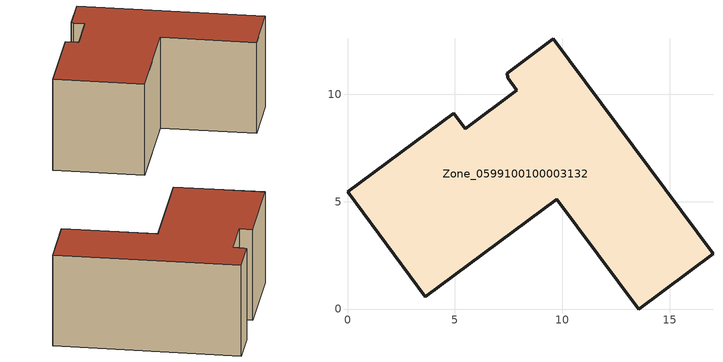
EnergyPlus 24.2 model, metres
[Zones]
Zone_0599100100003132
 floor ground (C_G): 7.44,10.98 9.58,12.58 17.02,2.57 13.55,0 9.75,5.12 3.62,0.58 0,5.46 4.95,9.11 5.48,8.39 7.88,10.19 7.45,10.77 z0
 wall outside (C_F): 3.62,0.58 9.75,5.12 13.55,0 17.02,2.57 9.58,12.58 7.44,10.98 7.45,10.77 7.88,10.19 5.48,8.39 4.95,9.11 0,5.46 3.62,0.58 z0:6.5
 roof outside (C_R): 7.44,10.98 7.45,10.77 7.88,10.19 5.48,8.39 4.95,9.11 0,5.46 3.62,0.58 9.75,5.12 13.55,0 17.02,2.57 9.58,12.58 z6.5
[BUILDING]
Pand.0599100100003132: North Axis=0; Terrain=City; Loads Convergence Tolerance Value=0.04; Temperature Convergence Tolerance Value=0.4; Solar Distribution=FullExterior; Maximum Number of Warmup Days=25; Minimum Number of Warmup Days=1
[Site:Location]
Rotterdam.The.Hague.AP_ZH_NLD Design_Conditions: Latitude=51.96; Longitude=4.45; Time Zone=1; Elevation=-4.5
[SITE:GROUNDTEMPERATURE:BUILDINGSURFACE]
18, 18, 18, 18, 18, 18, 18, 18, 18, 18, 18, 18
[MATERIAL] Thermal Absorptance=0.9; Solar Absorptance=0.7; Visible Absorptance=0.7
Name | Roughness | Thickness | Conductivity | Density | Specific Heat
G.TI.2006-2014 | MediumSmooth | 0.15 | 0.06 | 540 | 1210
F.TI.2006-2014 | Rough | 0.3 | 0.12 | 1920 | 840
R.TI.2006-2014 | MediumRough | 0.2 | 0.08 | 1500 | 1000
[CONSTRUCTION]
C_G: G.TI.2006-2014
C_F: F.TI.2006-2014
C_R: R.TI.2006-2014
[ZONE]
Zone_0599100100003132: Type=1; Multiplier=1; Ceiling Height=Autocalculate; Volume=Autocalculate; Floor Area=autocalculate; Part of Total Floor Area=Yes
[ZONEINFILTRATION:DESIGNFLOWRATE]
Infil_Zone_0599100100003132: Zone or ZoneList or Space or SpaceList=Zone_0599100100003132; Schedule=AlwaysOn; Design Flow Rate Calculation Method=Flow/Area; Flow Rate per Floor Area=0.0015; Constant Term Coefficient=1; Temperature Term Coefficient=0; Velocity Term Coefficient=0; Velocity Squared Term Coefficient=0
[HVACTEMPLATE:ZONE:IDEALLOADSAIRSYSTEM]
Zone_0599100100003132: Maximum Heating Supply Air Temperature=50; Minimum Cooling Supply Air Temperature=13; Maximum Heating Supply Air Humidity Ratio=0.0156; Minimum Cooling Supply Air Humidity Ratio=0.0077; Heating Limit=NoLimit; Cooling Limit=NoLimit; Dehumidification Control Type=ConstantSensibleHeatRatio; Cooling Sensible Heat Ratio=0.7; Dehumidification Setpoint=60; Humidification Control Type=None; Humidification Setpoint=30; Outdoor Air Method=None; Outdoor Air Flow Rate per Person=0.00944; Outdoor Air Flow Rate per Zone Floor Area=0; Outdoor Air Flow Rate per Zone=0; Demand Controlled Ventilation Type=None; Outdoor Air Economizer Type=NoEconomizer; Heat Recovery Type=None; Sensible Heat Recovery Effectiveness=0.7; Latent Heat Recovery Effectiveness=0.65
[ZONECONTROL:THERMOSTAT]
ThermostatControl_Zone_0599100100003132: Zone or ZoneList=Zone_0599100100003132; Control Type Schedule=DualSetpointControlType; Control 1=Thermostat_Zone_0599100100003132; Temperature Difference Between Cutout And Setpoint=0
[THERMOSTATSETPOINT:DUALSETPOINT]
Thermostat_Zone_0599100100003132: Heating Setpoint Temperature Schedule=HeatingSetpoint_Zone_0599100100003132; Cooling Setpoint Temperature Schedule=CoolingSetpoint_Zone_0599100100003132
[SCHEDULE:COMPACT]
HeatingSetpoint_Zone_0599100100003132: Through: 12/31, For: AllDays, Until: 24:00, 21
CoolingSetpoint_Zone_0599100100003132: Through: 12/31, For: AllDays, Until: 24:00, 24
DualSetpointControlType: Through: 12/31, For: AllDays, Until: 24:00, 4
AlwaysOn: Through: 12/31, For: AllDays, Until: 24:00, 1
